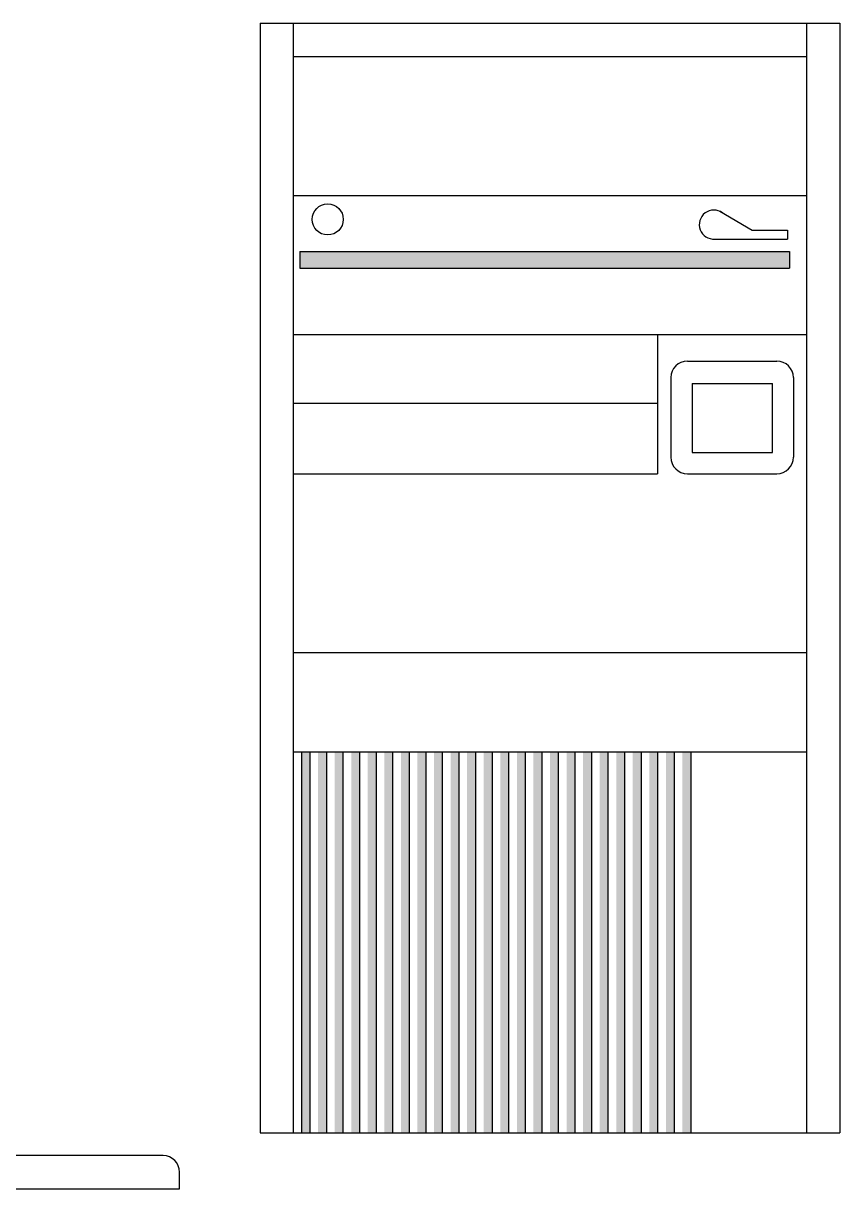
# Model space of a CAD drawing. Header units: metres. Extents: x 0.121 to 0.77, y 0.075 to 0.446.
# Drawn here: x 0.5238 to 0.7704, y 0.0749 to 0.4269 of the extents above; entities that cross this region are included whole.
import ezdxf

# ---------------------------------------------------------------- set-up
doc = ezdxf.new("R2010")
doc.units = ezdxf.units.M

msp = doc.modelspace()

# ---------------------------------------------------------------- linework, layer by layer
for p, q in [((0.59536, 0.42686), (0.77036, 0.42686)), ((0.59536, 0.42686), (0.59536, 0.09186)), ((0.60536, 0.42686), (0.60536, 0.09186)), ((0.76036, 0.42686), (0.76036, 0.09186)), ((0.77036, 0.42686), (0.77036, 0.09186)), ((0.60536, 0.41686), (0.76036, 0.41686)), ((0.60536, 0.37486), (0.76036, 0.37486)), ((0.73416, 0.37008), (0.74391, 0.36437)), ((0.72828, 0.36437), (0.72831, 0.36437)), ((0.74391, 0.36437), (0.75461, 0.36437)), ((0.75461, 0.36437), (0.75461, 0.36167)), ((0.7322, 0.3617), (0.75461, 0.3617)), ((0.60728, 0.35794), (0.75524, 0.35794)), ((0.60728, 0.35794), (0.60728, 0.35294)), ((0.75524, 0.35794), (0.75524, 0.35294)), ((0.60728, 0.35294), (0.75524, 0.35294)), ((0.60536, 0.33286), (0.76036, 0.33286)), ((0.71536, 0.33286), (0.71536, 0.29086)), ((0.72436, 0.32486), (0.75136, 0.32486)), ((0.71936, 0.31986), (0.71936, 0.29586)), ((0.72585, 0.31806), (0.72585, 0.29723)), ((0.72585, 0.31806), (0.75005, 0.31806)), ((0.75005, 0.29723), (0.75005, 0.31806)), ((0.75636, 0.31986), (0.75636, 0.29586)), ((0.60536, 0.31217), (0.71536, 0.31217)), ((0.72585, 0.29723), (0.75005, 0.29723)), ((0.60536, 0.29086), (0.71536, 0.29086)), ((0.72436, 0.29086), (0.75136, 0.29086)), ((0.60536, 0.23686), (0.76036, 0.23686)), ((0.60536, 0.20686), (0.76036, 0.20686)), ((0.60786, 0.20686), (0.60786, 0.09186)), ((0.61036, 0.20686), (0.61036, 0.09186)), ((0.61536, 0.20686), (0.61536, 0.09186)), ((0.62036, 0.20686), (0.62036, 0.09186)), ((0.62536, 0.20686), (0.62536, 0.09186)), ((0.63036, 0.20686), (0.63036, 0.09186)), ((0.63536, 0.20686), (0.63536, 0.09186)), ((0.64036, 0.20686), (0.64036, 0.09186)), ((0.64536, 0.20686), (0.64536, 0.09186)), ((0.65036, 0.20686), (0.65036, 0.09186)), ((0.65536, 0.20686), (0.65536, 0.09186)), ((0.66036, 0.20686), (0.66036, 0.09186)), ((0.66536, 0.20686), (0.66536, 0.09186)), ((0.67036, 0.20686), (0.67036, 0.09186)), ((0.67536, 0.20686), (0.67536, 0.09186)), ((0.68036, 0.20686), (0.68036, 0.09186)), ((0.68536, 0.20686), (0.68536, 0.09186)), ((0.69036, 0.20686), (0.69036, 0.09186)), ((0.69536, 0.20686), (0.69536, 0.09186)), ((0.70036, 0.20686), (0.70036, 0.09186)), ((0.70536, 0.20686), (0.70536, 0.09186)), ((0.71036, 0.20686), (0.71036, 0.09186)), ((0.71536, 0.20686), (0.71536, 0.09186)), ((0.72036, 0.20686), (0.72036, 0.09186)), ((0.72536, 0.20686), (0.72536, 0.09186)), ((0.72536, 0.20686), (0.72536, 0.09186)), ((0.59536, 0.09186), (0.77036, 0.09186)), ((0.56601, 0.08495), (0.12601, 0.08495)), ((0.57101, 0.07495), (0.57101, 0.07995)), ((0.12101, 0.07495), (0.57101, 0.07495))]:
    msp.add_line(p, q)
msp.add_circle((0.61574, 0.36765), 0.0047)
for centre, radius, start, end in [((0.73235, 0.36608), 0.00439, 53.6096, 273.9655), ((0.72436, 0.31986), 0.005, 90, 180), ((0.75136, 0.31986), 0.005, 0, 90), ((0.72436, 0.29586), 0.005, 180, 270), ((0.75136, 0.29586), 0.005, 270, 360), ((0.56601, 0.07995), 0.005, 0, 90)]:
    msp.add_arc(centre, radius, start, end)
for points in [[(0.60728, 0.35794), (0.75524, 0.35794), (0.60728, 0.35294), (0.75524, 0.35294)], [(0.60786, 0.09186), (0.60786, 0.20686), (0.61036, 0.09186), (0.61036, 0.20686)], [(0.61286, 0.09186), (0.61286, 0.20686), (0.61536, 0.09186), (0.61536, 0.20686)], [(0.61786, 0.09186), (0.61786, 0.20686), (0.62036, 0.09186), (0.62036, 0.20686)], [(0.62286, 0.09186), (0.62286, 0.20686), (0.62536, 0.09186), (0.62536, 0.20686)], [(0.62786, 0.09186), (0.62786, 0.20686), (0.63036, 0.09186), (0.63036, 0.20686)], [(0.63286, 0.09186), (0.63286, 0.20686), (0.63536, 0.09186), (0.63536, 0.20686)], [(0.63786, 0.09186), (0.63786, 0.20686), (0.64036, 0.09186), (0.64036, 0.20686)], [(0.64286, 0.09186), (0.64286, 0.20686), (0.64536, 0.09186), (0.64536, 0.20686)], [(0.64786, 0.09186), (0.64786, 0.20686), (0.65036, 0.09186), (0.65036, 0.20686)], [(0.65286, 0.09186), (0.65286, 0.20686), (0.65536, 0.09186), (0.65536, 0.20686)], [(0.65786, 0.09186), (0.65786, 0.20686), (0.66036, 0.09186), (0.66036, 0.20686)], [(0.66286, 0.09186), (0.66286, 0.20686), (0.66536, 0.09186), (0.66536, 0.20686)], [(0.66786, 0.09186), (0.66786, 0.20686), (0.67036, 0.09186), (0.67036, 0.20686)], [(0.67286, 0.09186), (0.67286, 0.20686), (0.67536, 0.09186), (0.67536, 0.20686)], [(0.67786, 0.09186), (0.67786, 0.20686), (0.68036, 0.09186), (0.68036, 0.20686)], [(0.68286, 0.09186), (0.68286, 0.20686), (0.68536, 0.09186), (0.68536, 0.20686)], [(0.68786, 0.09186), (0.68786, 0.20686), (0.69036, 0.09186), (0.69036, 0.20686)], [(0.69286, 0.09186), (0.69286, 0.20686), (0.69536, 0.09186), (0.69536, 0.20686)], [(0.69786, 0.09186), (0.69786, 0.20686), (0.70036, 0.09186), (0.70036, 0.20686)], [(0.70286, 0.09186), (0.70286, 0.20686), (0.70536, 0.09186), (0.70536, 0.20686)], [(0.70786, 0.09186), (0.70786, 0.20686), (0.71036, 0.09186), (0.71036, 0.20686)], [(0.71286, 0.09186), (0.71286, 0.20686), (0.71536, 0.09186), (0.71536, 0.20686)], [(0.71786, 0.09186), (0.71786, 0.20686), (0.72036, 0.09186), (0.72036, 0.20686)], [(0.72286, 0.09186), (0.72286, 0.20686), (0.72536, 0.09186), (0.72536, 0.20686)]]:
    msp.add_solid(points)

doc.saveas('drawing.dxf')
